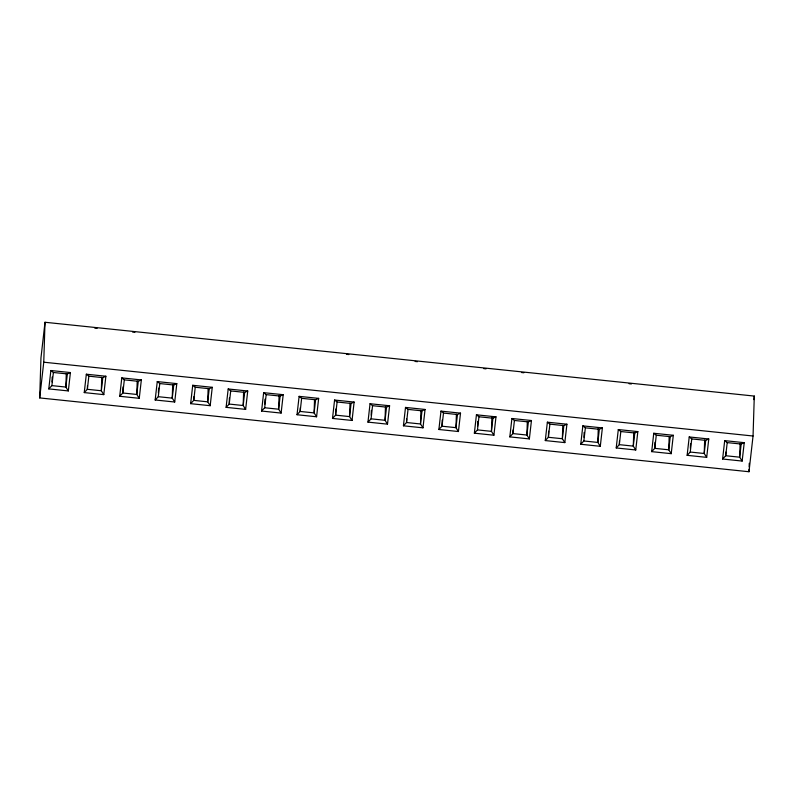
<?xml version="1.0" encoding="UTF-8"?>
<svg xmlns="http://www.w3.org/2000/svg" width="794" height="794" viewBox="0 0 794 794"><rect width="100%" height="100%" fill="white"/><g stroke="black" fill="none" stroke-linecap="round" stroke-linejoin="round"><path stroke-width="1.19" d="M39.7 397.923L40.951 357.985L45.01 322.265L754.3 396.077L753.049 436.015L748.99 471.735L39.7 397.923L43.759 362.203L45.01 322.265M52.017 381.954L52.166 377.071M66.279 373.646L65.862 387.065L68.324 390.936L48.781 388.901L50.866 370.52L70.408 372.555L68.324 390.936M87.479 385.646L87.36 389.308L84.243 392.593L103.786 394.628L105.88 376.237L86.328 374.212L84.243 392.593M101.741 377.339L101.324 390.757L103.786 394.628M123.02 386.896L122.822 393L119.705 396.285L139.258 398.32L141.342 379.929L121.79 377.894L119.705 396.285M137.213 381.031L136.786 394.449L139.258 398.32M158.403 393.03L158.562 388.147M172.675 384.713L172.248 398.141L174.72 402.012L155.167 399.978L157.262 381.586L176.804 383.621L174.72 402.012M193.875 396.722L193.756 400.375L190.639 403.67L210.182 405.704L212.266 387.313L192.724 385.279L190.639 403.67M208.137 388.405L207.72 401.833L210.182 405.704M229.406 397.963L229.218 404.067L226.101 407.352L245.644 409.386L247.738 391.005L228.186 388.971L226.101 407.352M243.599 392.097L243.182 405.526L245.644 409.386M264.799 404.096L264.948 399.213M279.071 395.789L278.644 409.208L281.116 413.079L261.563 411.044L263.648 392.663L283.2 394.697L281.116 413.079M300.261 407.788L300.152 411.451L297.025 414.736L316.578 416.771L318.662 398.38L299.12 396.355L297.025 414.736M314.533 399.481L314.106 412.9L316.578 416.771M335.802 409.039L335.614 415.143L332.497 418.428L352.04 420.463L354.124 402.072L334.582 400.037L332.497 418.428M349.995 403.173L349.578 416.592L352.04 420.463M371.195 415.173L371.344 410.29M385.457 406.856L385.04 420.284L387.502 424.155L367.959 422.12L370.044 403.729L389.596 405.764L387.502 424.155M406.657 418.865L406.538 422.517L403.421 425.812L422.974 427.837L425.058 409.456L405.506 407.421L403.421 425.812M420.929 410.548L420.502 423.976L422.974 427.837M442.198 420.105L442.01 426.209L438.884 429.494L458.436 431.529L460.52 413.148L440.978 411.113L438.884 429.494M456.391 414.24L455.964 427.668L458.436 431.529M477.591 426.239L477.74 421.356M491.893 416.711L491.436 431.35L493.898 435.221L474.355 433.187L476.44 414.805L495.982 416.84L493.898 435.221M513.053 429.931L512.934 433.593L509.817 436.879L529.36 438.913L531.454 420.522L511.902 418.498L509.817 436.879M527.315 421.624L526.898 435.043L529.36 438.913M548.594 431.182L548.396 437.286L545.279 440.571L564.832 442.605L566.916 424.214L547.364 422.18L545.279 440.571M562.787 425.316L562.36 438.735L564.832 442.605M583.977 437.315L584.136 432.432M598.289 427.787L597.822 442.427L600.294 446.297L580.742 444.263L582.836 425.872L602.378 427.906L600.294 446.297M619.449 441.007L619.33 444.66L616.213 447.955L635.756 449.98L637.84 431.599L618.298 429.564L616.213 447.955M633.711 432.69L633.294 446.119L635.756 449.98M654.99 442.248L654.792 448.352L651.676 451.637L671.218 453.672L673.312 435.291L653.76 433.256L651.676 451.637M669.173 436.382L668.756 449.811L671.218 453.672M690.373 448.382L690.532 443.499M704.645 440.075L704.218 453.493L706.69 457.364L687.138 455.329L689.222 436.948L708.774 438.983L706.69 457.364M725.835 452.074L725.726 455.736L722.6 459.021L742.152 461.056L744.236 442.665L724.694 440.64L722.6 459.021M740.107 443.767L739.68 457.185L742.152 461.056M748.99 471.735L749.07 469.314M749.139 466.892L749.258 463.259M48.781 388.901L51.898 385.616L53.387 372.485L50.866 370.52M70.408 372.555L67.351 373.934L65.862 387.065L51.898 385.616M86.328 374.212L88.849 376.177L87.36 389.308L101.324 390.757L102.813 377.626L105.88 376.237M121.79 377.894L124.321 379.86L122.822 393L136.786 394.449L138.275 381.319L141.342 379.929M155.167 399.978L158.294 396.692L159.783 383.552L157.262 381.586M176.804 383.621L173.747 385.011L172.248 398.141L158.294 396.692M192.724 385.279L195.245 387.244L193.756 400.375L207.72 401.833L209.209 388.703L212.266 387.313M228.186 388.971L230.707 390.936L229.218 404.067L243.182 405.526L244.671 392.385L247.738 391.005M261.563 411.044L264.68 407.759L266.179 394.628L263.648 392.663M283.2 394.697L280.133 396.077L278.644 409.208L264.68 407.759M299.12 396.355L301.641 398.32L300.152 411.451L314.106 412.9L315.605 399.769L318.662 398.38M334.582 400.037L337.103 402.002L335.614 415.143L349.578 416.592L351.067 403.461L354.124 402.072M367.959 422.12L371.076 418.835L372.565 405.694L370.044 403.729M389.596 405.764L386.529 407.153L385.04 420.284L371.076 418.835M405.506 407.421L408.037 409.386L406.538 422.517L420.502 423.976L421.991 410.845L425.058 409.456M440.978 411.113L443.499 413.079L442.01 426.209L455.964 427.668L457.463 414.528L460.52 413.148M474.355 433.187L477.472 429.901L478.961 416.771L476.44 414.805M495.982 416.84L492.925 418.22L491.436 431.35L477.472 429.901M511.902 418.498L514.423 420.463L512.934 433.593L526.898 435.043L528.387 421.912L531.454 420.522M547.364 422.18L549.895 424.145L548.396 437.286L562.36 438.735L563.849 425.604L566.916 424.214M580.742 444.263L583.868 440.978L585.357 427.837L582.836 425.872M602.378 427.906L599.321 429.296L597.822 442.427L583.868 440.978M618.298 429.564L620.819 431.529L619.33 444.66L633.294 446.119L634.783 432.988L637.84 431.599M653.76 433.256L656.281 435.221L654.792 448.352L668.756 449.811L670.245 436.67L673.312 435.291M687.138 455.329L690.254 452.044L691.753 438.913L689.222 436.948M708.774 438.983L705.707 440.362L704.218 453.493L690.254 452.044M724.694 440.64L727.215 442.605L725.726 455.736L739.68 457.185L741.179 444.054L744.236 442.665M753.893 399.62L754.3 396.077M94.764 328.121L97.086 328.359M132.558 332.051L134.881 332.289M346.502 354.313L348.834 354.561M415.103 361.449L417.436 361.697M483.705 368.595L486.037 368.833M521.499 372.525L523.832 372.763M629.056 383.72L631.389 383.959M43.759 362.203L753.049 436.015M53.387 372.485L67.351 373.934M88.849 376.177L102.813 377.626M124.321 379.86L138.275 381.319M159.783 383.552L173.747 385.011M195.245 387.244L209.209 388.703M230.707 390.936L244.671 392.385M266.179 394.628L280.133 396.077M301.641 398.32L315.605 399.769M337.103 402.002L351.067 403.461M372.565 405.694L386.529 407.153M408.037 409.386L421.991 410.845M443.499 413.079L457.463 414.528M478.961 416.771L492.925 418.22M514.423 420.463L528.387 421.912M549.895 424.145L563.849 425.604M585.357 427.837L599.321 429.296M620.819 431.529L634.783 432.988M656.281 435.221L670.245 436.67M691.753 438.913L705.707 440.362M727.215 442.605L741.179 444.054"/></g></svg>
